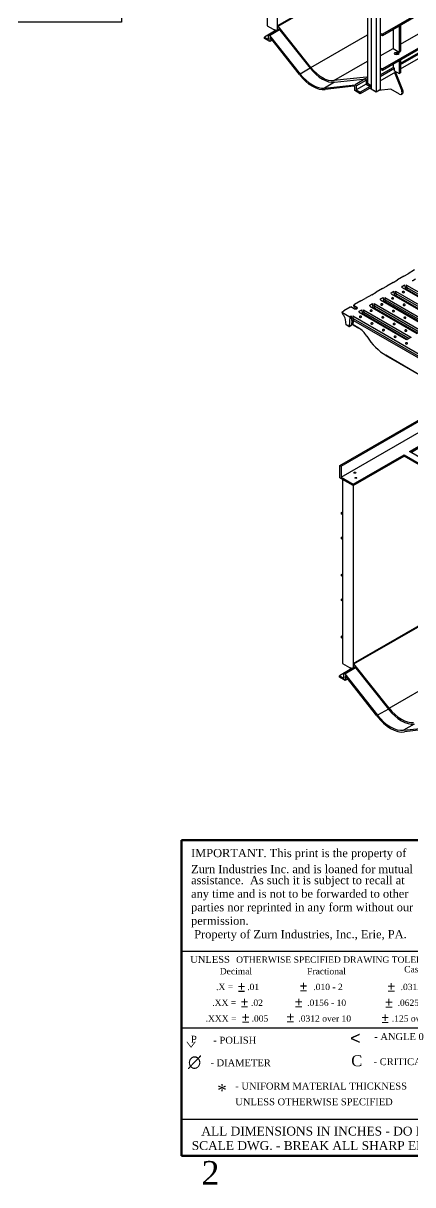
# Paper-space layout 'Layout1' of a CAD drawing. Extents: x -5 to 21.5, y -3 to 17.1.
# Drawn here: x 12.25 to 15.34, y 0.27 to 9.47 of the extents above; entities that cross this region are included whole.
import ezdxf

# ---------------------------------------------------------------- set-up
doc = ezdxf.new("R2010")
doc.units = 0
doc.header["$LTSCALE"] = 0.015748
doc.header["$MEASUREMENT"] = 0
doc.layers.add('Sketch Lines', color=7, linetype='Continuous', lineweight=25)
doc.layers.add('Visible Edges', color=7, linetype='Continuous', lineweight=25)
doc.styles.add('ROMANS', font='romans.shx', dxfattribs={"height": 1.75})
doc.styles.add('TextStyle38', font='AIGDT___.TTF')
doc.styles.add('TextStyle42', font='AIGDT___.TTF')
doc.styles.add('TextStyle6', font='ARIAL.TTF')
doc.styles.add('TextStyle63', font='BOOKOS.TTF')
doc.styles.add('TextStyle64', font='BOOKOS.TTF')
doc.styles.add('TextStyle69', font='BOOKOS.TTF')
doc.styles.add('TextStyle81', font='BOOKOS.TTF')
doc.styles.add('TextStyle83', font='BOOKOS.TTF')
doc.styles.add('TextStyle93', font='BOOKOS.TTF')
doc.styles.add('TextStyle94', font='BOOKOS.TTF')
doc.styles.add('TextStyle99', font='AIGDT___.TTF')
doc.dimstyles.new('DEFAULT-ANSI', dxfattribs={"dimtxt": 0.12, "dimasz": 1.5, "dimexe": 0.125, "dimexo": 0.0625, "dimgap": 0.031496, "dimtad": 0, "dimtih": 1, "dimtoh": 1, "dimrnd": 1e-08, "dimzin": 0, "dimdsep": 46, "dimtxsty": 'ROMANS', "dimcen": 0.09, "dimdle": 0.393701, "dimclrd": 47, "dimclre": 47, "dimclrt": 47, "dimadec": 0, "dimazin": 0, "dimtfac": 1, "dimtofl": 0, "dimtmove": 0, "dimatfit": 3, "dimfxl": 0, "dimtolj": 1, "dimtzin": 0, "dimlwd": 25, "dimlwe": 25, "dimarcsym": 0})

# ---------------------------------------------------------------- blocks, each defined once
blk = doc.blocks.new('2dTransTitleBlock1')
at = {"layer": 'Sketch Lines', "color": 7, "linetype": 'Continuous', "lineweight": 70}
for p, q in [((53.967, 7.62), (34.307, 7.62)), ((34.307, 7.62), (34.307, 1.27)), ((53.967, 1.27), (53.967, 7.62)), ((34.307, 1.27), (53.967, 1.27))]:
    blk.add_line(p, q, dxfattribs=at)
at = {"layer": 'Sketch Lines', "color": 7, "linetype": 'Continuous', "lineweight": 25}
for p, q in [((40.379, 1.27), (40.379, 7.62)), ((41.327, 5.144), (41.327, 7.62)), ((47.533, 5.144), (47.533, 7.62)), ((49.374, 5.144), (49.374, 7.62)), ((50.379, 5.144), (50.379, 7.62)), ((51.406, 5.144), (51.406, 7.62)), ((52.457, 5.144), (52.457, 7.62)), ((40.379, 6.809), (53.967, 6.809)), ((40.379, 5.99), (53.967, 5.99)), ((40.379, 5.386), (34.307, 5.386)), ((40.402, 5.144), (53.975, 5.144)), ((43.701, 5.144), (43.701, 4.166)), ((45.157, 5.144), (45.157, 4.166)), ((48.097, 5.144), (46.581, 5.144)), ((48.097, 5.144), (46.581, 5.144)), ((46.581, 5.144), (46.581, 4.166)), ((48.097, 4.166), (48.097, 5.144)), ((48.097, 4.166), (48.097, 5.144)), ((50.977, 5.144), (50.977, 4.166)), ((52.584, 4.166), (52.584, 5.144)), ((40.379, 4.166), (53.967, 4.166)), ((48.493, 4.166), (48.493, 1.27)), ((40.379, 3.844), (34.307, 3.844)), ((53.967, 2.781), (40.379, 2.781)), ((43.815, 2.568), (41.881, 2.568)), ((44.935, 2.542), (44.659, 1.547)), ((40.379, 2.002), (34.307, 2.002)), ((41.881, 2.043), (43.815, 2.043))]:
    blk.add_line(p, q, dxfattribs=at)
at = {"layer": 'Sketch Lines', "color": 5, "linetype": 'Continuous', "lineweight": 25}
blk.add_circle((50.36, 3.722), 0.204, dxfattribs=at)
at = {"layer": 'Sketch Lines', "color": 7, "linetype": 'Continuous', "lineweight": 25}
for centre, start, end in [((42.848, -0.108), 70.1361, 109.8639), ((42.848, 4.719), 250.1361, 289.8639)]:
    blk.add_arc(centre, 2.846, start, end, dxfattribs=at)
blk = doc.blocks.new('*D5')
at = {"color": 47, "lineweight": 25}
for p, q in [((11.6573, 14.1697), (13.1574, 14.1697)), ((13.0324, 12.6697), (13.0324, 12.4793)), ((12.7574, 10.9793), (13.1574, 10.9793)), ((13.0324, 10.9793), (13.0324, 9.4793)), ((13.0324, 9.4793), (11.5324, 9.4793))]:
    blk.add_line(p, q, dxfattribs=at)
at = {"color": 47}
for points in [[(12.7824, 12.6697), (13.2824, 12.6697), (13.0324, 14.1697)], [(12.7824, 12.4793), (13.2824, 12.4793), (13.0324, 10.9793)]]:
    blk.add_solid(points, dxfattribs=at)
at = {"layer": 'Defpoints', "color": 0}
for p in [(11.5948, 14.1697), (12.6949, 10.9793), (13.0324, 10.9793)]:
    blk.add_point(p, dxfattribs=at)
at = {"color": 47, "insert": (9.5486, 9.4793), "char_height": 1, "attachment_point": 5, "style": 'ROMANS'}
blk.add_mtext('\\A1;19.94', dxfattribs=at)
blk = doc.blocks.new('*D11')
at = {"color": 47, "lineweight": 25}
for p, q in [((12.5142, 14.6543), (12.5142, 16.1543)), ((11.3915, 13.1543), (12.6392, 13.1543)), ((11.3915, 12.9639), (12.6392, 12.9639)), ((12.5142, 11.4639), (12.5142, 9.9639)), ((12.5142, 9.9639), (11.0142, 9.9639))]:
    blk.add_line(p, q, dxfattribs=at)
at = {"color": 47}
for points in [[(12.2642, 14.6543), (12.7642, 14.6543), (12.5142, 13.1543)], [(12.2642, 11.4639), (12.7642, 11.4639), (12.5142, 12.9639)]]:
    blk.add_solid(points, dxfattribs=at)
at = {"layer": 'Defpoints', "color": 0}
for p in [(11.329, 13.1543), (11.329, 12.9639), (12.5142, 12.9639)]:
    blk.add_point(p, dxfattribs=at)
at = {"color": 47, "insert": (9.5541, 9.9639), "char_height": 1, "attachment_point": 5, "style": 'ROMANS'}
blk.add_mtext('\\A1;1.19', dxfattribs=at)

psp = doc.layouts.get("Layout1")

# ---------------------------------------------------------------- linework, layer by layer
at = {"layer": 'Visible Edges', "color": 7, "linetype": 'Continuous', "lineweight": 25}
for p, q in [((14.1855, 10.8117), (14.1855, 9.4514)), ((14.2647, 10.7659), (14.2647, 9.4166)), ((14.9775, 10.3544), (14.9775, 8.9941)), ((15.0072, 10.3117), (15.0072, 8.9514)), ((15.0468, 10.2888), (15.0468, 8.9285)), ((16.648, 10.2787), (15.0963, 9.3828)), ((16.648, 10.2673), (15.0963, 9.3714)), ((16.648, 10.0044), (15.0963, 9.1085)), ((16.648, 9.9929), (15.0963, 9.097)), ((14.2647, 9.4514), (14.9775, 9.8629)), ((14.2711, 9.4477), (14.9775, 9.8556)), ((15.0789, 9.5643), (15.0789, 9.3929)), ((15.2398, 9.3056), (15.5764, 9.5)), ((14.2426, 9.407), (14.1634, 9.3613)), ((14.1855, 9.4514), (14.2553, 9.4111)), ((14.2761, 9.4231), (14.1969, 9.3774)), ((14.2029, 9.3748), (14.2821, 9.4205)), ((14.2426, 9.4185), (14.2426, 9.407)), ((14.2553, 9.4111), (14.2426, 9.4185)), ((14.2426, 9.407), (14.2454, 9.4054)), ((14.2647, 9.4514), (14.2647, 9.4166)), ((14.2711, 9.4477), (14.2647, 9.4514)), ((14.5304, 9.1209), (14.2711, 9.4477)), ((14.2746, 9.4299), (14.2746, 9.43)), ((14.2746, 9.43), (14.5254, 9.114)), ((14.2746, 9.4299), (14.2746, 9.4299)), ((14.2821, 9.4205), (14.2746, 9.4299)), ((15.0789, 9.3929), (15.0963, 9.3828)), ((15.0789, 9.3929), (15.0789, 9.3814)), ((15.0963, 9.3828), (15.0963, 9.3714)), ((15.1804, 9.4199), (15.1804, 9.2713)), ((15.2299, 9.4485), (15.2299, 9.2428)), ((15.2398, 9.4542), (15.2398, 9.2485)), ((14.1634, 9.3613), (14.1954, 9.3428)), ((14.1634, 9.3499), (14.1634, 9.3613)), ((14.2053, 9.3256), (14.1634, 9.3499)), ((14.1954, 9.3428), (14.1954, 9.3742)), ((14.2029, 9.3748), (14.4462, 9.0682)), ((14.2053, 9.3525), (14.2103, 9.3553)), ((14.2053, 9.3525), (14.2053, 9.3256)), ((14.2253, 9.3372), (14.2053, 9.3256)), ((14.4392, 9.0637), (14.2129, 9.353)), ((14.5304, 9.1209), (14.9775, 9.379)), ((15.0963, 9.3714), (15.0789, 9.3814)), ((15.0789, 9.3814), (15.0789, 9.1185)), ((15.2398, 9.1543), (15.5776, 9.3493)), ((15.2398, 9.1429), (15.5875, 9.3436)), ((15.2398, 9.1086), (15.5986, 9.3157)), ((15.0789, 9.2127), (15.1804, 9.2713)), ((15.1804, 9.2713), (15.2299, 9.2428)), ((15.2299, 9.2428), (15.2398, 9.2485)), ((14.5254, 9.114), (14.4462, 9.0682)), ((14.7118, 9.0162), (14.9775, 9.1695)), ((15.0789, 9.0614), (15.1816, 9.1207)), ((15.0789, 9.1185), (15.0963, 9.1085)), ((15.0789, 9.1185), (15.0789, 9.1071)), ((15.0789, 9.0499), (15.1915, 9.1149)), ((15.0963, 9.097), (15.0789, 9.1071)), ((15.0789, 9.1071), (15.0789, 8.947)), ((15.0963, 9.1085), (15.0963, 9.097)), ((15.1804, 9.1456), (15.1804, 9.12)), ((15.1915, 9.1149), (15.1816, 9.1207)), ((15.1915, 9.0921), (15.1915, 9.1149)), ((15.2299, 9.1742), (15.2299, 9.0713)), ((15.2398, 9.1799), (15.2398, 9.077)), ((14.9712, 9.0435), (14.7118, 9.0162)), ((14.7169, 9.0034), (14.9676, 9.0299)), ((14.9601, 9.0291), (14.8809, 8.9833)), ((14.8884, 8.9741), (14.9676, 9.0198)), ((14.9676, 9.0299), (14.9601, 9.0291)), ((14.9676, 9.0299), (14.9676, 9.0299)), ((14.9676, 9.0198), (14.9676, 8.9884)), ((14.9712, 9.0435), (14.9775, 9.0472)), ((14.9775, 9.0399), (14.9712, 9.0435)), ((14.9775, 8.9941), (14.9775, 9.0399)), ((15.0789, 9.0156), (15.2026, 9.0871)), ((15.1915, 9.0935), (15.2299, 9.0713)), ((15.1927, 9.0928), (15.1915, 9.0921)), ((15.1915, 9.0807), (15.2493, 8.9346)), ((15.2592, 8.9403), (15.2014, 9.0864)), ((15.2299, 9.0713), (15.2398, 9.077)), ((14.7169, 9.0034), (14.6377, 8.9577)), ((14.6377, 8.9577), (14.8809, 8.9833)), ((14.871, 8.973), (14.6446, 8.9451)), ((14.8785, 8.937), (14.8785, 8.9638)), ((14.9205, 8.9128), (14.8785, 8.937)), ((14.9676, 8.9884), (14.8884, 8.9427)), ((14.8884, 8.9741), (14.8884, 8.9427)), ((14.8884, 8.9427), (14.9205, 8.9242)), ((14.9997, 8.9699), (14.9205, 8.9242)), ((15.0072, 8.9628), (14.9205, 8.9128)), ((14.9205, 8.9242), (14.9205, 8.9128)), ((14.9676, 8.9884), (14.9997, 8.9699)), ((14.9997, 8.9813), (14.9775, 8.9941)), ((14.9775, 8.9941), (15.0072, 8.977)), ((15.0303, 8.9351), (14.9947, 8.9556)), ((14.9997, 8.9699), (14.9997, 8.9813)), ((15.0072, 8.9514), (15.0468, 8.9285)), ((15.0346, 8.9355), (15.0303, 8.9351)), ((15.0468, 8.9285), (15.0789, 8.947)), ((15.1642, 8.9492), (15.0644, 8.9387)), ((15.2323, 8.9099), (15.1642, 8.9492)), ((15.2493, 8.9346), (15.2592, 8.9403)), ((15.2463, 8.9085), (15.2562, 8.9143)), ((14.7585, 5.9679), (18.2586, 7.9888)), ((14.7691, 5.9618), (18.2693, 7.9826)), ((14.7691, 5.8761), (18.2693, 7.8969)), ((15.2663, 7.4675), (15.2158, 7.4383)), ((15.2663, 7.4675), (15.3006, 7.4873)), ((15.3511, 7.5165), (15.3006, 7.4873)), ((15.0965, 7.3695), (15.0461, 7.3403)), ((15.0965, 7.3695), (15.1309, 7.3893)), ((15.1814, 7.4185), (15.1309, 7.3893)), ((15.1814, 7.4185), (15.2158, 7.4383)), ((15.2518, 7.3857), (15.2726, 7.3977)), ((15.2519, 7.3778), (15.6267, 7.1614)), ((15.2862, 7.3976), (15.6611, 7.1812)), ((15.2887, 7.3785), (15.6485, 7.1708)), ((15.2918, 7.3548), (15.2922, 7.3614)), ((15.2922, 7.3614), (15.6354, 7.1633)), ((15.3367, 7.4346), (15.3575, 7.4467)), ((14.9268, 7.2715), (14.8764, 7.2424)), ((14.9268, 7.2715), (14.9612, 7.2914)), ((15.0117, 7.3205), (14.9612, 7.2914)), ((15.0117, 7.3205), (15.0461, 7.3403)), ((15.0821, 7.2877), (15.1029, 7.2997)), ((15.0822, 7.2798), (15.457, 7.0634)), ((15.1165, 7.2997), (15.4914, 7.0832)), ((15.119, 7.2806), (15.4788, 7.0729)), ((15.167, 7.3367), (15.1878, 7.3487)), ((15.167, 7.3288), (15.5419, 7.1124)), ((15.2014, 7.3486), (15.5763, 7.1322)), ((15.2039, 7.3296), (15.5636, 7.1218)), ((15.2069, 7.3058), (15.2073, 7.3124)), ((15.2073, 7.3124), (15.5505, 7.1143)), ((14.7744, 7.1835), (14.7915, 7.1934)), ((14.7744, 7.1835), (14.838, 7.1467)), ((14.842, 7.2225), (14.7915, 7.1934)), ((14.842, 7.2225), (14.8473, 7.2256)), ((14.8741, 7.2102), (14.8473, 7.2256)), ((14.8686, 7.2379), (14.8764, 7.2424)), ((14.8686, 7.2379), (14.8953, 7.2224)), ((14.8953, 7.2102), (14.8953, 7.2224)), ((14.9124, 7.1897), (14.9332, 7.2017)), ((14.9125, 7.1818), (15.2873, 6.9654)), ((14.9468, 7.2017), (15.3217, 6.9852)), ((14.9493, 7.1826), (15.3091, 6.9749)), ((14.9973, 7.2387), (15.0181, 7.2507)), ((14.9973, 7.2308), (15.3722, 7.0144)), ((15.0317, 7.2507), (15.4066, 7.0342)), ((15.0342, 7.2316), (15.3939, 7.0239)), ((15.0372, 7.2078), (15.0376, 7.2144)), ((15.0376, 7.2144), (15.3808, 7.0163)), ((15.1221, 7.2568), (15.1225, 7.2634)), ((15.1225, 7.2634), (15.4657, 7.0653)), ((14.8101, 7.0816), (14.8036, 7.1256)), ((14.838, 7.1467), (14.8332, 7.0709)), ((14.838, 7.1467), (14.8484, 7.1527)), ((14.8544, 7.1169), (14.8522, 7.0825)), ((14.862, 7.1527), (15.665, 6.6891)), ((14.8645, 7.1336), (15.6566, 6.6763)), ((14.8657, 7.082), (14.8679, 7.1164)), ((14.8679, 7.1164), (15.6568, 6.661)), ((14.9524, 7.1588), (14.9528, 7.1654)), ((14.9528, 7.1654), (15.296, 6.9673)), ((14.8306, 7.0698), (14.8101, 7.0816)), ((14.8325, 7.0696), (14.8541, 7.082)), ((14.8522, 7.0819), (14.8332, 7.0709)), ((14.8637, 7.082), (14.9107, 7.0549)), ((14.91, 7.0565), (14.8657, 7.082)), ((15.3217, 6.9822), (15.2927, 6.9654)), ((15.4384, 6.6585), (15.1223, 6.8411)), ((15.123, 6.8395), (15.4392, 6.657)), ((15.31, 6.0782), (16.1161, 6.5436)), ((15.3206, 6.072), (16.1161, 6.5313)), ((16.1161, 6.5313), (15.3206, 6.072)), ((16.0737, 5.6372), (15.31, 6.0782)), ((14.8645, 5.821), (15.2676, 6.0537)), ((14.8645, 5.8087), (15.2676, 6.0414)), ((15.2676, 6.0414), (14.8645, 5.8087)), ((15.2676, 6.0537), (16.0313, 5.6128)), ((15.2676, 6.0414), (15.2676, 6.0537)), ((16.0207, 5.6066), (15.2676, 6.0414)), ((14.7585, 5.9679), (14.7691, 5.9618)), ((14.7585, 5.8699), (14.7585, 5.9679)), ((14.7691, 5.9618), (14.7691, 5.8761)), ((14.8645, 5.8087), (14.7585, 5.8699)), ((14.7691, 5.8761), (14.8645, 5.821)), ((14.8645, 5.8087), (14.7797, 5.8577)), ((14.7797, 5.8577), (14.7797, 4.4003)), ((14.8645, 5.821), (14.8645, 5.8087)), ((14.8645, 5.8087), (14.8645, 4.363)), ((14.7717, 5.5959), (14.7797, 5.6005)), ((14.7717, 5.5959), (14.7797, 5.5913)), ((14.7717, 5.5837), (14.7717, 5.5959)), ((14.7797, 5.5791), (14.7717, 5.5837)), ((14.7717, 5.4), (14.7797, 5.4045)), ((14.7717, 5.4), (14.7797, 5.3954)), ((14.7717, 5.3877), (14.7717, 5.4)), ((14.7797, 5.3831), (14.7717, 5.3877)), ((14.7717, 5.106), (14.7797, 5.1106)), ((14.7717, 5.106), (14.7797, 5.1014)), ((14.7717, 5.0938), (14.7717, 5.106)), ((14.7797, 5.0892), (14.7717, 5.0938)), ((14.7717, 4.9101), (14.7797, 4.9146)), ((14.7717, 4.9101), (14.7797, 4.9055)), ((14.7717, 4.8978), (14.7717, 4.9101)), ((14.7797, 4.8932), (14.7717, 4.8978)), ((14.8645, 4.4003), (15.6282, 4.8412)), ((14.8713, 4.3963), (15.6282, 4.8333)), ((14.7717, 4.6161), (14.7797, 4.6207)), ((14.7717, 4.6161), (14.7797, 4.6115)), ((14.7717, 4.6039), (14.7717, 4.6161)), ((14.7797, 4.5993), (14.7717, 4.6039)), ((14.8408, 4.3527), (14.7559, 4.3037)), ((14.7797, 4.4003), (14.8544, 4.3571)), ((14.8767, 4.37), (14.7918, 4.321)), ((14.7983, 4.3182), (14.8831, 4.3672)), ((14.8408, 4.365), (14.8408, 4.3527)), ((14.8544, 4.3571), (14.8408, 4.365)), ((14.8408, 4.3527), (14.8438, 4.351)), ((14.8645, 4.4003), (14.8645, 4.363)), ((14.8713, 4.3963), (14.8645, 4.4003)), ((15.1492, 4.0462), (14.8713, 4.3963)), ((14.8751, 4.3773), (14.8751, 4.3773)), ((14.8751, 4.3773), (15.1438, 4.0387)), ((14.8751, 4.3773), (14.8751, 4.3773)), ((14.8831, 4.3672), (14.8751, 4.3773)), ((14.7559, 4.3037), (14.7903, 4.2839)), ((14.7559, 4.2915), (14.7559, 4.3037)), ((14.8009, 4.2655), (14.7559, 4.2915)), ((14.7903, 4.2839), (14.7903, 4.3176)), ((14.7983, 4.3182), (15.0589, 3.9897)), ((14.8009, 4.2943), (14.8062, 4.2973)), ((14.8009, 4.2943), (14.8009, 4.2655)), ((14.8223, 4.2779), (14.8009, 4.2655)), ((15.0515, 3.9849), (14.8089, 4.2949)), ((15.1492, 4.0462), (15.6282, 4.3227)), ((15.1438, 4.0387), (15.0589, 3.9897)), ((15.3489, 3.9203), (15.2641, 3.8713)), ((15.2641, 3.8713), (15.5247, 3.8988)), ((15.5141, 3.8878), (15.2716, 3.8579))]:
    psp.add_line(p, q, dxfattribs=at)
for points in [[(15.2518, 7.3857), (15.2514, 7.3854)], [(15.2862, 7.3976), (15.2858, 7.3979)], [(15.3367, 7.4346), (15.3362, 7.4344)], [(15.0821, 7.2877), (15.0817, 7.2874)], [(15.1165, 7.2997), (15.1161, 7.2999)], [(15.167, 7.3367), (15.1665, 7.3364)], [(15.2014, 7.3486), (15.2009, 7.3489)], [(14.9124, 7.1897), (14.912, 7.1894)], [(14.9468, 7.2017), (14.9464, 7.2019)], [(14.9973, 7.2387), (14.9968, 7.2384)], [(15.0317, 7.2507), (15.0312, 7.2509)], [(14.862, 7.1527), (14.8615, 7.1529)], [(14.8637, 7.082), (14.8633, 7.0822)], [(14.972, 6.9927), (14.9696, 6.9958)], [(15.2873, 6.9654), (15.2875, 6.9653)], [(15.3217, 6.9822), (15.3219, 6.9823)], [(15.123, 6.8395), (15.1196, 6.8421)]]:
    psp.add_lwpolyline(points, dxfattribs=at)
for centre in [(15.1772, 7.2891), (15.2621, 7.3381), (15.0075, 7.1912), (15.0923, 7.2401), (15.1836, 7.1875), (15.2684, 7.2365), (14.9226, 7.1422), (15.0139, 7.0895), (15.0987, 7.1385), (15.1899, 7.0858), (15.2748, 7.1348), (15.1051, 7.0368), (15.1963, 6.9842), (15.2811, 7.0332), (15.2875, 6.9315)]:
    psp.add_arc(centre, 0.0093, 30.9041, 149.0959, dxfattribs=at)
for centre, major_axis, ratio, start_param, end_param in [((14.2796, 9.4171), (-0.0035, 0.00606), 0.57735, 4.963745, 6.283185), ((14.2004, 9.3713), (-0.0035, 0.00606), 0.57735, 4.963745, 7.068583), ((14.2103, 9.3496), (-0.0035, 0.00606), 0.57735, 4.952429, 7.068583), ((15.2101, 9.2199), (-0.0175, 0), 0.57735, 5.497787, 5.681921), ((15.2101, 9.2199), (-0.0175, 0), 0.57735, 3.742857, 5.497787), ((14.6211, 9.2456), (0.133, -0.2304), 0.57735, 4.963745, 6.03183), ((14.6211, 9.2456), (0.133, -0.2304), 0.57735, 4.963707, 4.963745), ((14.6211, 9.2456), (0.126, -0.2182), 0.57735, 4.963707, 6.031868), ((14.5419, 9.1999), (0.14, -0.2425), 0.57735, 4.952429, 6.043146), ((14.5419, 9.1999), (0.133, -0.2304), 0.57735, 4.963745, 6.03183), ((14.9627, 9.0227), (-0.0035, 0.00606), 0.57735, 3.926991, 6.03183), ((14.6211, 9.2456), (0.133, -0.2304), 0.57735, 6.03183, 6.031868), ((14.8736, 8.9667), (-0.0035, 0.00606), 0.57735, 3.926991, 6.043146), ((14.8835, 8.977), (-0.0035, 0.00606), 0.57735, 3.926991, 6.03183), ((15.2323, 8.9328), (0.014, -0.0242), 0.57735, 5.497787, 7.602664), ((15.2422, 8.9385), (0.014, -0.0242), 0.57735, 0, 1.319479), ((15.2027, 7.3581), (0.0404, 0.057), 0.504809, 5.403026, 5.528356), ((15.3219, 7.427), (0.0404, 0.057), 0.504809, 2.419633, 2.911791), ((15.2828, 7.3713), (-0.00833, -0.00477), 0.84132, 3.567123, 5.079869), ((15.2429, 7.3393), (0.0292, 0.0413), 0.504809, 5.608398, 6.053383), ((15.2854, 7.3571), (-0.00958, 0.00061), 0.67116, 3.970205, 5.481714), ((15.3287, 7.4221), (-0.0355, -0.0487), 0.492768, 5.550185, 6.058778), ((15.2496, 7.3345), (-0.0341, -0.0495), 0.516761, 2.449631, 2.905864), ((15.2876, 7.4071), (0.0404, 0.057), 0.504809, 5.403026, 5.528356), ((15.033, 7.2601), (0.0404, 0.057), 0.504809, 5.403026, 5.528356), ((15.1522, 7.329), (0.0404, 0.057), 0.504809, 2.419633, 2.911791), ((15.1131, 7.2733), (-0.00833, -0.00477), 0.84132, 3.567123, 5.079869), ((15.0732, 7.2413), (0.0292, 0.0413), 0.504809, 5.608398, 6.053383), ((15.159, 7.3242), (-0.0355, -0.0487), 0.492768, 5.550185, 6.058778), ((15.0799, 7.2365), (-0.0341, -0.0495), 0.516761, 2.449631, 2.905864), ((15.1179, 7.3091), (0.0404, 0.057), 0.504809, 5.403026, 5.528356), ((15.1772, 7.2923), (-0.00844, 0), 0.57735, 5.950442, 8.63938), ((15.1772, 7.2923), (0.00844, 0), 0.57735, 5.497787, 6.615929), ((15.2371, 7.378), (0.0404, 0.057), 0.504809, 2.419633, 2.911791), ((15.198, 7.3223), (-0.00833, -0.00477), 0.84132, 3.567123, 5.079869), ((15.158, 7.2903), (0.0292, 0.0413), 0.504809, 5.608398, 6.053383), ((15.2006, 7.3081), (-0.00958, 0.00061), 0.67116, 3.970205, 5.481714), ((15.2438, 7.3731), (-0.0355, -0.0487), 0.492768, 5.550185, 6.058778), ((15.1647, 7.2855), (-0.0341, -0.0495), 0.516761, 2.449631, 2.905864), ((15.2621, 7.3413), (-0.00844, 0), 0.57735, 5.950442, 8.63938), ((15.2621, 7.3413), (0.00844, 0), 0.57735, 5.497787, 6.615929), ((14.7901, 7.1766), (0.0121, -0.019), 0.546379, 4.025578, 5.040285), ((14.8844, 7.231), (-0.0112, 0.0195), 0.57735, 0.907562, 1.922268), ((14.8847, 7.2163), (0.015, 0), 0.57735, 3.926991, 7.068583), ((14.8643, 7.1926), (-0.0225, 0.039), 0.57735, 4.766946, 5.063861), ((14.8633, 7.1622), (0.0404, 0.057), 0.504809, 5.403026, 5.528356), ((14.9825, 7.231), (0.0404, 0.057), 0.504809, 2.419633, 2.911791), ((14.9434, 7.1753), (-0.00833, -0.00477), 0.84132, 3.567123, 5.079869), ((14.9034, 7.1434), (0.0292, 0.0413), 0.504809, 5.608398, 6.053383), ((14.9893, 7.2262), (-0.0355, -0.0487), 0.492768, 5.550185, 6.058778), ((14.9102, 7.1385), (-0.0341, -0.0495), 0.516761, 2.449631, 2.905864), ((14.9482, 7.2112), (0.0404, 0.057), 0.504809, 5.403026, 5.528356), ((15.0075, 7.1943), (-0.00844, 0), 0.57735, 5.950442, 8.63938), ((15.0075, 7.1943), (0.00844, 0), 0.57735, 5.497787, 6.615929), ((15.0674, 7.28), (0.0404, 0.057), 0.504809, 2.419633, 2.911791), ((15.0283, 7.2243), (-0.00833, -0.00477), 0.84132, 3.567123, 5.079869), ((14.9883, 7.1923), (0.0292, 0.0413), 0.504809, 5.608398, 6.053383), ((15.0309, 7.2101), (-0.00958, 0.00061), 0.67116, 3.970205, 5.481714), ((15.0741, 7.2752), (-0.0355, -0.0487), 0.492768, 5.550185, 6.058778), ((14.995, 7.1875), (-0.0341, -0.0495), 0.516761, 2.449631, 2.905864), ((15.0923, 7.2433), (-0.00844, 0), 0.57735, 5.950442, 8.63938), ((15.0923, 7.2433), (0.00844, 0), 0.57735, 5.497787, 6.615929), ((15.1157, 7.2591), (-0.00958, 0.00061), 0.67116, 3.970205, 5.481714), ((15.1836, 7.1907), (-0.00844, 0), 0.57735, 5.950442, 8.63938), ((15.1836, 7.1907), (0.00844, 0), 0.57735, 5.497787, 6.615929), ((15.2684, 7.2397), (-0.00844, 0), 0.57735, 5.950442, 8.63938), ((15.2684, 7.2397), (0.00844, 0), 0.57735, 5.497787, 6.615929), ((14.7723, 7.1394), (-0.0242, 0.038), 0.546379, 4.025587, 5.040285), ((14.8977, 7.182), (0.0404, 0.057), 0.504809, 2.419633, 2.911791), ((14.8585, 7.1264), (-0.00833, -0.00477), 0.84132, 3.567123, 5.079869), ((14.8186, 7.0944), (0.0292, 0.0413), 0.504809, 5.597151, 6.053383), ((14.8589, 7.0777), (-0.00958, 0.00061), 0.67116, 3.970205, 5.534766), ((14.8589, 7.077), (0.0096, 0), 0.705823, 0.792496, 2.349096), ((14.8611, 7.1121), (-0.00958, 0.00061), 0.67116, 3.970205, 5.534766), ((14.9044, 7.1772), (-0.0355, -0.0487), 0.492768, 5.550185, 6.058778), ((14.8253, 7.0895), (-0.0341, -0.0495), 0.516761, 2.449631, 2.905864), ((14.9226, 7.1453), (-0.00844, 0), 0.57735, 5.950442, 8.63938), ((14.9226, 7.1453), (0.00844, 0), 0.57735, 5.497787, 6.615929), ((14.946, 7.1611), (-0.00958, 0.00061), 0.67116, 3.970205, 5.481714), ((15.0139, 7.0927), (-0.00844, 0), 0.57735, 5.950442, 8.63938), ((15.0139, 7.0927), (0.00844, 0), 0.57735, 5.497787, 6.615929), ((15.0987, 7.1417), (-0.00844, 0), 0.57735, 5.950442, 8.63938), ((15.0987, 7.1417), (0.00844, 0), 0.57735, 5.497787, 6.615929), ((15.1899, 7.089), (-0.00844, 0), 0.57735, 5.950442, 8.63938), ((15.1899, 7.089), (0.00844, 0), 0.57735, 5.497787, 6.615929), ((15.2748, 7.138), (-0.00844, 0), 0.57735, 5.950442, 8.63938), ((15.2748, 7.138), (0.00844, 0), 0.57735, 5.497787, 6.615929), ((14.8305, 7.0727), (-0.00201, 0.00317), 0.546379, 2.332618, 3.783985), ((14.8617, 7.0885), (0.0077, 0.0109), 0.504809, 2.455558, 2.522627), ((14.8589, 7.0891), (-0.00661, -0.0075), 0.208129, 6.17065, 6.836619), ((14.8589, 7.0891), (0.00661, -0.0075), 0.208129, 5.729751, 6.395721), ((14.8684, 7.0837), (-0.00276, -0.00272), 0.309715, 5.635049, 5.702118), ((14.9145, 6.9581), (-0.0665, 0.1045), 0.546379, 4.699017, 5.4742), ((14.9126, 7.0582), (-0.00188, -0.00325), 0.577344, 5.550152, 6.283188), ((14.9752, 6.9947), (-0.00318, -0.00199), 0.012835, 0, 0.578045), ((15.1113, 7.0766), (-0.1592, 0.2501), 0.546379, 1.557425, 2.332618), ((15.1051, 7.04), (-0.00844, 0), 0.57735, 5.950442, 8.63938), ((15.1051, 7.04), (0.00844, 0), 0.57735, 5.497787, 6.615929), ((15.2811, 7.0363), (-0.00844, 0), 0.57735, 5.950442, 8.63938), ((15.2811, 7.0363), (0.00844, 0), 0.57735, 5.497787, 6.615929), ((15.1963, 6.9874), (-0.00844, 0), 0.57735, 5.950442, 8.63938), ((15.1963, 6.9874), (0.00844, 0), 0.57735, 5.497787, 6.615929), ((15.2875, 6.9347), (-0.00844, 0), 0.57735, 5.950442, 8.63938), ((15.2875, 6.9347), (0.00844, 0), 0.57735, 5.497787, 6.615929), ((15.3641, 7.0097), (0.0218, 0.0563), 0.656047, 2.254563, 2.308727), ((15.1249, 6.8427), (-0.00187, -0.00325), 0.57735, 5.550147, 6.283185), ((14.8804, 4.3635), (-0.00375, 0.0065), 0.57735, 4.963745, 6.283185), ((14.7956, 4.3145), (-0.00375, 0.0065), 0.57735, 4.963745, 7.068583), ((14.8062, 4.2912), (-0.00375, 0.0065), 0.57735, 4.952429, 7.068583), ((15.1615, 4.1308), (0.15, -0.2598), 0.57735, 4.952429, 6.043146), ((15.1615, 4.1308), (0.1425, -0.2468), 0.57735, 4.963745, 6.03183), ((15.2464, 4.1798), (0.1425, -0.2468), 0.57735, 4.963745, 6.03183), ((15.2464, 4.1798), (0.1425, -0.2468), 0.57735, 4.963707, 4.963745), ((15.2464, 4.1798), (0.135, -0.2338), 0.57735, 4.963707, 6.031868)]:
    psp.add_ellipse(centre, major_axis=major_axis, ratio=ratio, start_param=start_param, end_param=end_param, dxfattribs=at)
for centre, major_axis in [((15.2101, 9.2313), (0.0175, 0)), ((14.8778, 5.9113), (-0.0075, 0)), ((14.8857, 5.8699), (-0.0075, 0))]:
    psp.add_ellipse(centre, major_axis=major_axis, ratio=0.57735, dxfattribs=at)

# ---------------------------------------------------------------- block references
at = {"layer": 'Sketch Lines', "xscale": 0.3937007874015748, "yscale": 0.3937007874015748, "zscale": 0.3937007874015748}
psp.add_blockref('2dTransTitleBlock1', (0, 0), dxfattribs=at)

# ---------------------------------------------------------------- texts
at = {"layer": 'Sketch Lines', "color": 5, "linetype": 'Continuous', "lineweight": 50, "attachment_point": 7}
for s, insert, char_height, style in [('IMPORTANT. This print is the property of ', (13.582, 2.8452), 0.065, 'TextStyle64'), ('Zurn Industries Inc. and is loaned for mutual ', (13.582, 2.7381), 0.065, 'TextStyle64'), ('assistance.  As such it is subject to recall at ', (13.582, 2.6309), 0.065, 'TextStyle64'), ('any time and is not to be forwarded to other ', (13.582, 2.5238), 0.065, 'TextStyle64'), ('parties nor reprinted in any form without our ', (13.582, 2.4166), 0.065, 'TextStyle64'), ('permission.', (13.582, 2.3095), 0.065, 'TextStyle64'), (' Property of Zurn Industries, Inc., Erie, PA.', (13.582, 2.2024), 0.065, 'TextStyle64'), ('UNLESS ', (13.5753, 2.0287), 0.055, 'TextStyle69'), ('OTHERWISE SPECIFIED DRAWING TOLERANCES', (13.9386, 2.0287), 0.05, 'TextStyle63'), ('Decimal', (13.8091, 1.9377), 0.05, 'TextStyle63'), ('Fractional', (14.5009, 1.9377), 0.05, 'TextStyle63'), ('Casting', (15.2686, 1.9377), 0.05, 'TextStyle63'), ('.X = ', (13.7798, 1.8127), 0.05, 'TextStyle63'), ('`', (13.9521, 1.7997), 0.08, 'TextStyle99'), ('.01', (14.0263, 1.8127), 0.05, 'TextStyle63'), ('`', (14.4424, 1.8035), 0.08, 'TextStyle99'), ('.010 - 2', (14.5494, 1.8127), 0.05, 'TextStyle63'), ('`', (15.137, 1.8011), 0.08, 'TextStyle99'), ('.0312 - 2', (15.2407, 1.8127), 0.05, 'TextStyle63'), ('.XX =   ', (13.7497, 1.6877), 0.05, 'TextStyle63'), ('`', (13.9758, 1.6779), 0.08, 'TextStyle99'), ('.02', (14.0564, 1.6877), 0.05, 'TextStyle63'), ('`', (14.4048, 1.6779), 0.08, 'TextStyle99'), ('.0156 - 10', (14.5009, 1.6877), 0.05, 'TextStyle63'), ('`', (15.1186, 1.6754), 0.08, 'TextStyle99'), ('.0625 - 10', (15.2165, 1.6877), 0.05, 'TextStyle63'), ('.XXX =   ', (13.6969, 1.5627), 0.05, 'TextStyle63'), ('`', (13.9842, 1.556), 0.08, 'TextStyle99'), ('.005', (14.0608, 1.5627), 0.05, 'TextStyle63'), ('`', (14.339, 1.5584), 0.08, 'TextStyle99'), ('.0312 over 10', (14.4312, 1.5627), 0.05, 'TextStyle63'), ('`', (15.0886, 1.5536), 0.08, 'TextStyle99'), ('.125 over 10', (15.171, 1.5627), 0.05, 'TextStyle63'), ('- ANGLE 0', (15.0317, 1.4174), 0.055, 'TextStyle69'), ('w', (13.5426, 1.3563), 0.062, 'TextStyle42'), ('P', (13.5811, 1.3972), 0.055, 'TextStyle69'), ('- POLISH', (13.7585, 1.3886), 0.055, 'TextStyle69'), ('<', (14.8418, 1.3844), 0.1, 'TextStyle6'), ('n', (13.558, 1.1883), 0.1, 'TextStyle38'), ('C', (14.8495, 1.2096), 0.087, 'TextStyle93'), ('- DIAMETER', (13.7353, 1.2103), 0.055, 'TextStyle69'), ('- CRITICAL DIM.', (15.0269, 1.2181), 0.055, 'TextStyle69'), ('*', (13.7893, 0.9689), 0.1, 'TextStyle94'), ('- UNIFORM MATERIAL THICKNESS', (13.932, 1.0253), 0.055, 'TextStyle69'), ('UNLESS OTHERWISE SPECIFIED', (13.932, 0.9003), 0.055, 'TextStyle69'), ('ALL DIMENSIONS IN INCHES - DO NOT', (13.6634, 0.6611), 0.07, 'TextStyle83'), ('SCALE DWG. - BREAK ALL SHARP EDGES', (13.5872, 0.5458), 0.07, 'TextStyle83')]:
    psp.add_mtext(s, dxfattribs=dict(at, insert=insert, char_height=char_height, style=style))
at = {"layer": 'Sketch Lines', "color": 7, "linetype": 'Continuous', "lineweight": 50, "insert": (13.6644, 0.272), "char_height": 0.188, "attachment_point": 7, "style": 'TextStyle81'}
psp.add_mtext('2', dxfattribs=at)

# ---------------------------------------------------------------- dimensions: what is measured, and where the dimension line sits
for base, p1, p2, text, picture, middle in [((12.5142, 12.9639), (11.329, 13.1543), (11.329, 12.9639), '1.19', '*D11', (9.5541, 9.9639)), ((13.0324, 10.9793), (11.5948, 14.1697), (12.6949, 10.9793), '19.94', '*D5', (9.5486, 9.4793))]:
    dim = psp.add_linear_dim(base=base, p1=p1, p2=p2, angle=90, text=text, dimstyle='DEFAULT-ANSI')
    dim.commit()
    dim.dimension.update_dxf_attribs({"geometry": picture, "text_midpoint": middle})

doc.saveas('drawing.dxf')
